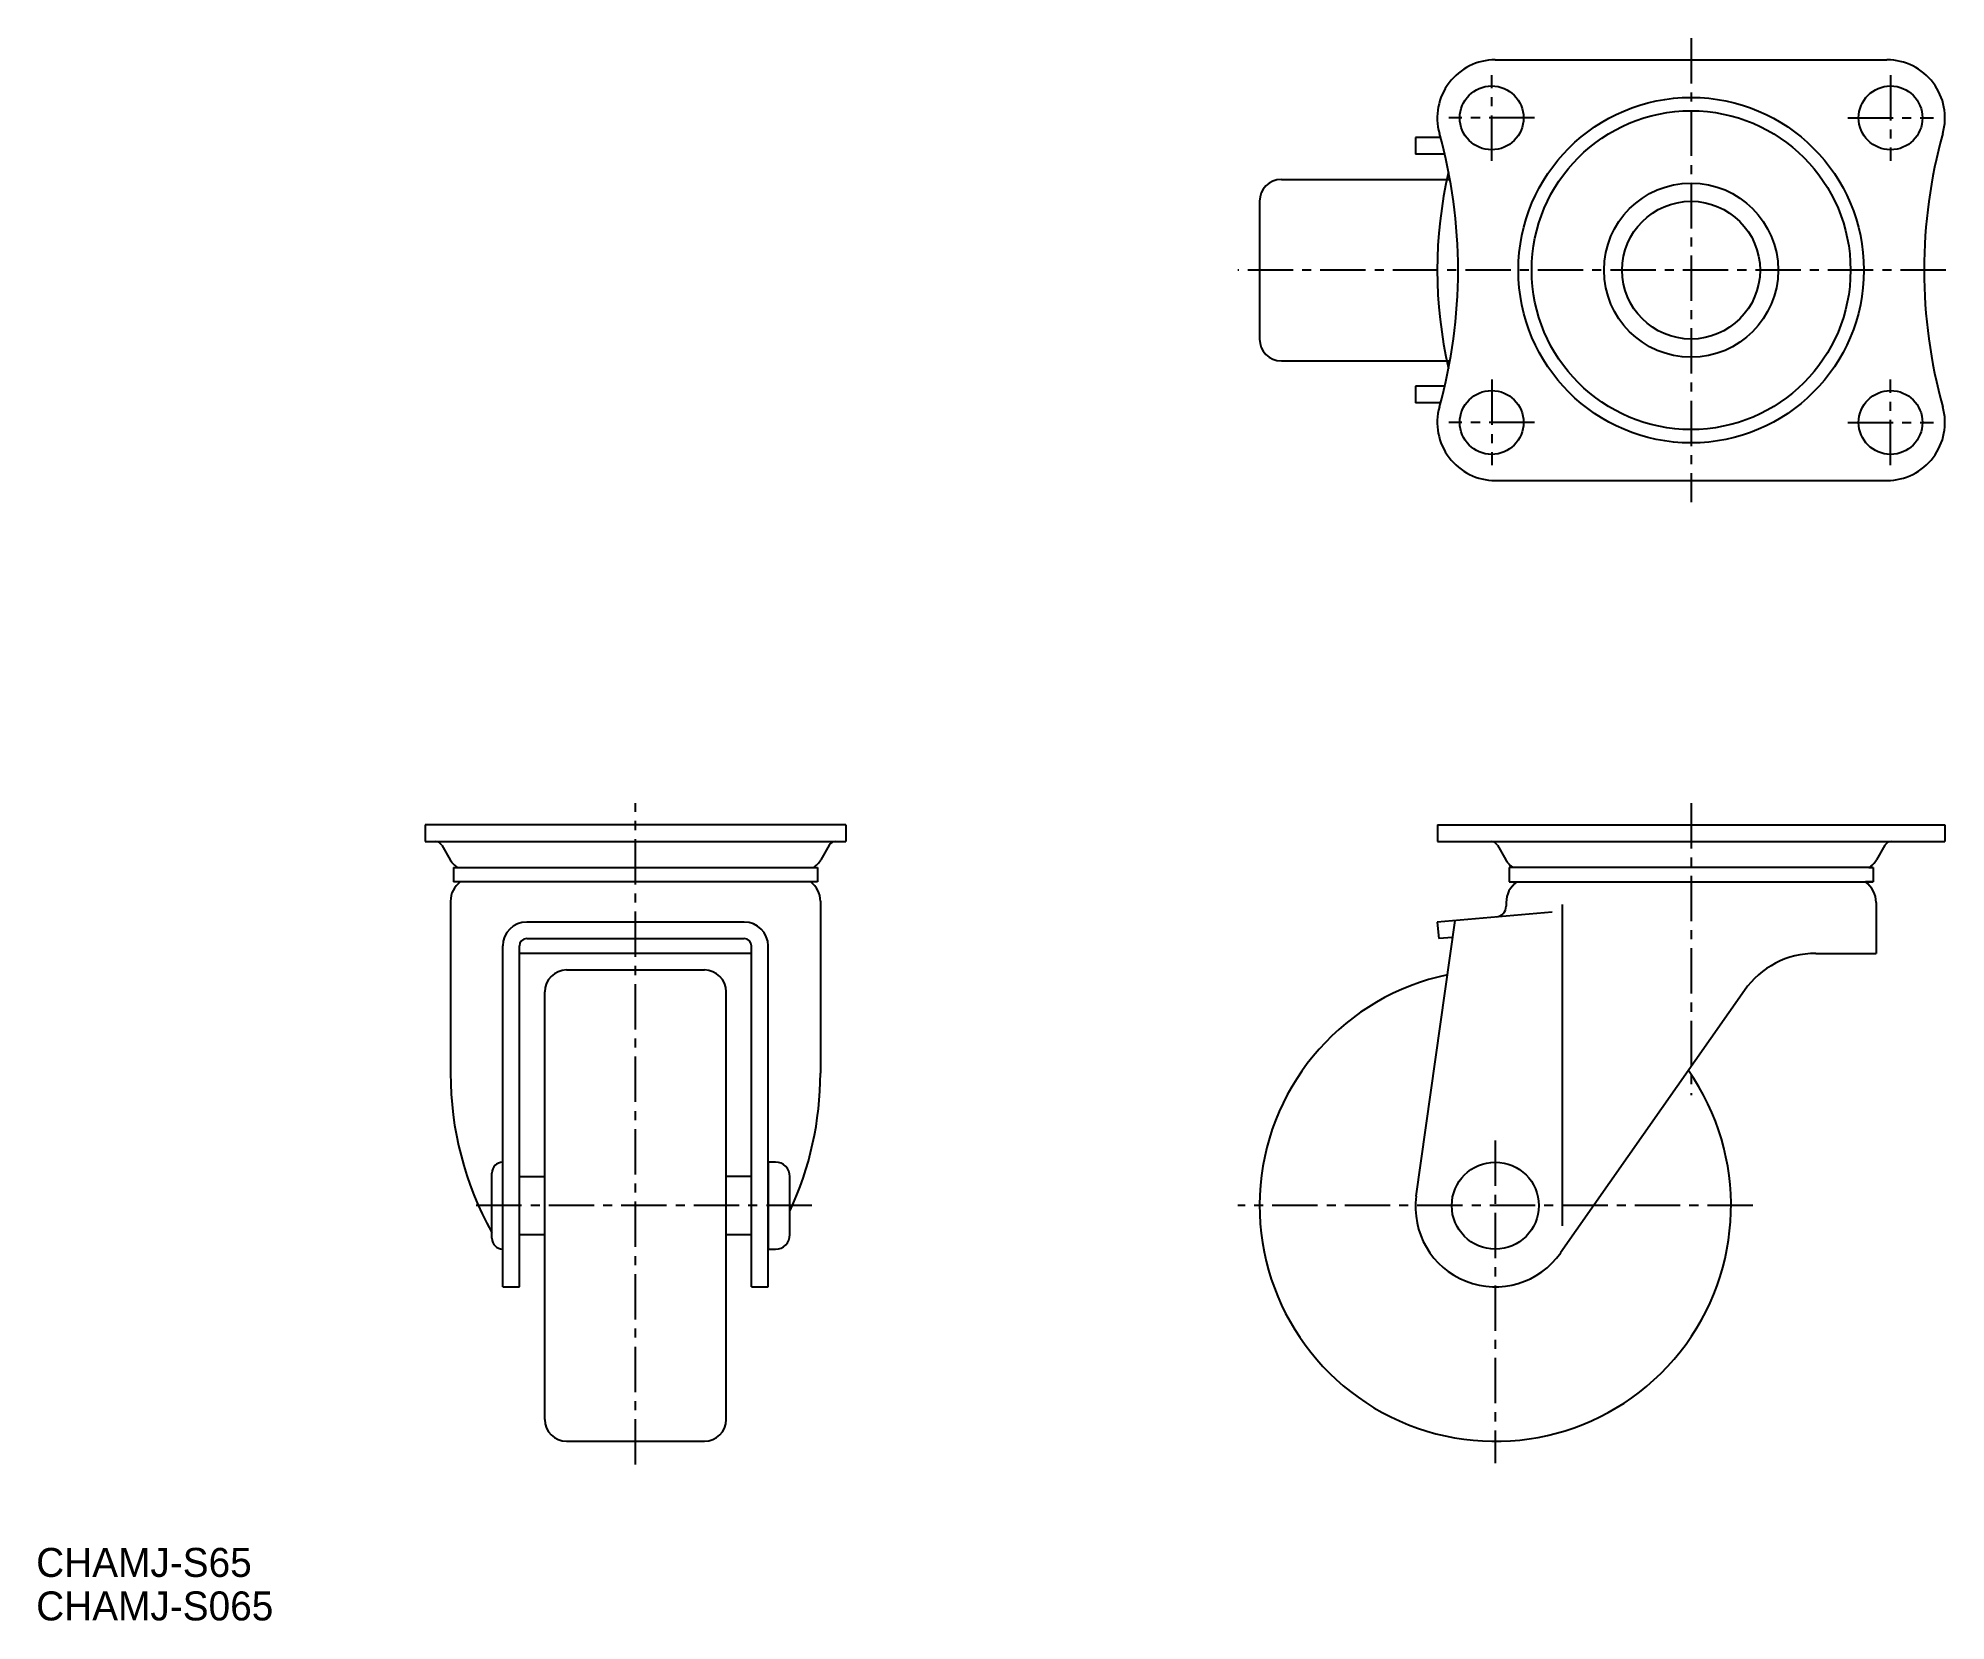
# Model space of a CAD drawing. Extents: x 366 to 629, y 38 to 256.
import ezdxf

# ---------------------------------------------------------------- set-up
doc = ezdxf.new("R2010")
doc.units = 0
doc.header["$LTSCALE"] = 5
doc.linetypes.add('CENTER', pattern=[2, 1.25, -0.25, 0.25, -0.25])
doc.layers.get('0').update_dxf_attribs({"linetype": 'CONTINUOUS'})
doc.layers.get('DEFPOINTS').update_dxf_attribs({"linetype": 'CONTINUOUS'})
doc.layers.add('CENTER', color=1, linetype='CENTER')

msp = doc.modelspace()

# ---------------------------------------------------------------- linework, layer by layer
at = {"color": 7, "linetype": 'CONTINUOUS'}
for p, q in [((566.93, 253.37), (620.93, 253.37)), ((555.93, 242.67), (555.93, 240.37)), ((559.38, 242.67), (555.93, 242.67)), ((559.96, 240.37), (555.93, 240.37)), ((537.43, 236.87), (560.69, 236.87)), ((534.43, 233.87), (534.43, 214.87)), ((537.43, 211.87), (560.69, 211.87)), ((555.93, 208.37), (555.93, 206.07)), ((559.96, 208.37), (555.93, 208.37)), ((559.38, 206.07), (555.93, 206.07)), ((566.93, 195.37), (620.93, 195.37)), ((477.38, 147.86), (419.38, 147.86)), ((419.38, 147.86), (419.38, 145.56)), ((477.38, 147.86), (477.38, 145.56)), ((558.94, 147.86), (628.92, 147.86)), ((558.94, 147.86), (558.94, 145.56)), ((628.92, 147.86), (628.92, 145.56)), ((419.38, 145.56), (477.38, 145.56)), ((421.67, 145.06), (422.82, 143.06)), ((475.09, 145.06), (473.93, 143.06)), ((558.94, 145.56), (628.92, 145.56)), ((567.22, 145.06), (568.38, 143.06)), ((620.64, 145.06), (619.49, 143.06)), ((423.29, 142), (423.29, 140)), ((423.29, 142), (473.46, 142)), ((473.46, 140), (423.29, 140)), ((473.46, 142), (473.46, 140)), ((619.01, 142), (568.85, 142)), ((568.85, 142), (568.85, 140)), ((568.85, 140), (619.01, 140)), ((619.01, 140), (617.96, 140)), ((618.45, 142), (619.01, 142)), ((619.01, 142), (619.01, 140)), ((422.88, 137.35), (422.88, 113.61)), ((473.88, 137.35), (473.88, 113.61)), ((568.43, 137.15), (568.43, 136.67)), ((576.17, 136.9), (576.17, 92.57)), ((619.43, 137.15), (619.43, 130.15)), ((463.38, 134.47), (433.38, 134.47)), ((556.04, 96.69), (561.38, 134.68)), ((574.75, 135.85), (558.93, 134.47)), ((558.93, 134.47), (559.13, 132.18)), ((433.38, 132.18), (463.38, 132.18)), ((561.05, 132.34), (559.13, 132.18)), ((430.08, 84.16), (430.08, 131.17)), ((432.38, 84.16), (432.38, 131.18)), ((464.38, 130.15), (432.38, 130.15)), ((464.38, 84.16), (464.38, 131.18)), ((466.68, 84.16), (466.68, 131.17)), ((611.11, 130.15), (619.43, 130.15)), ((438.88, 127.86), (457.88, 127.86)), ((435.88, 65.86), (435.88, 124.86)), ((460.88, 65.86), (460.88, 124.86)), ((601.28, 125.03), (575.94, 88.85)), ((466.68, 101.51), (466.68, 89.21)), ((467.68, 101.36), (466.68, 101.36)), ((428.58, 90.86), (428.58, 99.86)), ((432.38, 99.36), (435.88, 99.36)), ((464.38, 99.36), (460.88, 99.36)), ((464.38, 91.36), (464.38, 99.36)), ((469.68, 91.36), (469.68, 99.36)), ((432.38, 91.36), (435.88, 91.36)), ((460.88, 91.36), (464.38, 91.36)), ((466.68, 89.36), (467.68, 89.36)), ((430.08, 84.16), (432.38, 84.16)), ((464.38, 84.16), (466.68, 84.16)), ((438.88, 62.86), (457.88, 62.86))]:
    msp.add_line(p, q, dxfattribs=at)
for centre, radius in [((566.43, 245.37), 4.4), ((593.93, 224.37), 23.82), ((621.43, 245.37), 4.4), ((593.93, 224.37), 21.98), ((593.93, 224.37), 12), ((593.93, 224.37), 9.5), ((566.43, 203.37), 4.4), ((621.43, 203.37), 4.4), ((566.93, 95.36), 6)]:
    msp.add_circle(centre, radius, dxfattribs=at)
for centre, radius, start, end in [((566.93, 245.37), 8, 90, 195.6185), ((620.93, 245.37), 8, 344.3815, 90), ((491.81, 224.37), 70, 344.3815, 15.6185), ((696.05, 224.37), 70, 164.3815, 195.6185), ((537.43, 233.87), 3, 90, 180), ((618.93, 224.37), 60, 166.9342, 193.0658), ((537.43, 214.87), 3, 180, 270), ((566.93, 203.37), 8, 164.3815, 270), ((620.93, 203.37), 8, 270, 15.6185), ((420.8, 144.56), 1, 30, 90), ((475.95, 144.56), 1, 90, 150), ((566.36, 144.56), 1, 30, 90), ((621.51, 144.56), 1, 90, 150), ((425.42, 144.56), 3, 210, 238.5761), ((471.33, 144.56), 3, 301.4239, 330), ((570.97, 144.56), 3, 210, 238.5761), ((616.89, 144.56), 3, 301.4239, 330), ((426.18, 137.35), 3.3, 126.5795, 180), ((470.58, 137.35), 3.3, 0, 53.4205), ((571.93, 137.15), 3.5, 125.4832, 180), ((615.93, 137.15), 3.5, 0, 54.5168), ((433.38, 131.17), 3.3, 90, 180), ((463.38, 131.17), 3.3, 0, 90), ((566.93, 136.67), 1.5, 275, 0), ((433.38, 131.18), 1, 90, 180), ((463.38, 131.18), 1, 0, 90), ((611.11, 118.15), 12, 90, 145), ((438.88, 124.86), 3, 90, 180), ((457.88, 124.86), 3, 0, 90), ((566.93, 95.36), 32.5, 101.731, 35.0018), ((467.97, 113.61), 45.09, 180, 209.1209), ((428.78, 113.61), 45.09, 335.0748, 0), ((430.08, 99.86), 1.5, 90, 180), ((467.68, 99.36), 2, 0, 90), ((566.93, 95.16), 11, 172, 325.0293), ((430.08, 90.86), 1.5, 180, 270), ((467.68, 91.36), 2, 270, 0), ((438.88, 65.86), 3, 180, 270), ((457.88, 65.86), 3, 270, 0)]:
    msp.add_arc(centre, radius, start, end, dxfattribs=at)
at = {"layer": 'CENTER', "color": 1, "linetype": 'CENTER'}
for p, q in [((593.93, 256.37), (593.93, 192.37)), ((566.43, 239.47), (566.43, 251.27)), ((621.43, 251.27), (621.43, 239.47)), ((572.33, 245.37), (560.53, 245.37)), ((615.53, 245.37), (627.33, 245.37)), ((629.05, 224.37), (531.43, 224.37)), ((566.43, 209.27), (566.43, 197.47)), ((621.43, 197.47), (621.43, 209.27)), ((572.33, 203.37), (560.53, 203.37)), ((615.53, 203.37), (627.33, 203.37)), ((448.38, 59.66), (448.38, 150.86)), ((593.93, 150.86), (593.93, 110.61)), ((566.93, 104.36), (566.93, 59.86)), ((472.68, 95.36), (425.58, 95.36)), ((602.43, 95.36), (531.43, 95.36))]:
    msp.add_line(p, q, dxfattribs=at)
at = {"layer": 'DEFPOINTS', "color": 0, "linetype": 'BYBLOCK'}
for p in [(559.26, 230.63), (558.93, 134.47), (568.43, 135.3), (574.75, 135.85), (464.38, 130.18), (464.38, 125.18), (432.38, 91.86)]:
    msp.add_point(p, dxfattribs=at)

# ---------------------------------------------------------------- texts
at = {"color": 7, "linetype": 'CONTINUOUS'}
for s, p in [('CHAMJ-S65', (365.75, 44.16)), ('CHAMJ-S065', (365.75, 38.16))]:
    msp.add_text(s, height=4, dxfattribs=at).set_placement(p)

doc.saveas('drawing.dxf')
